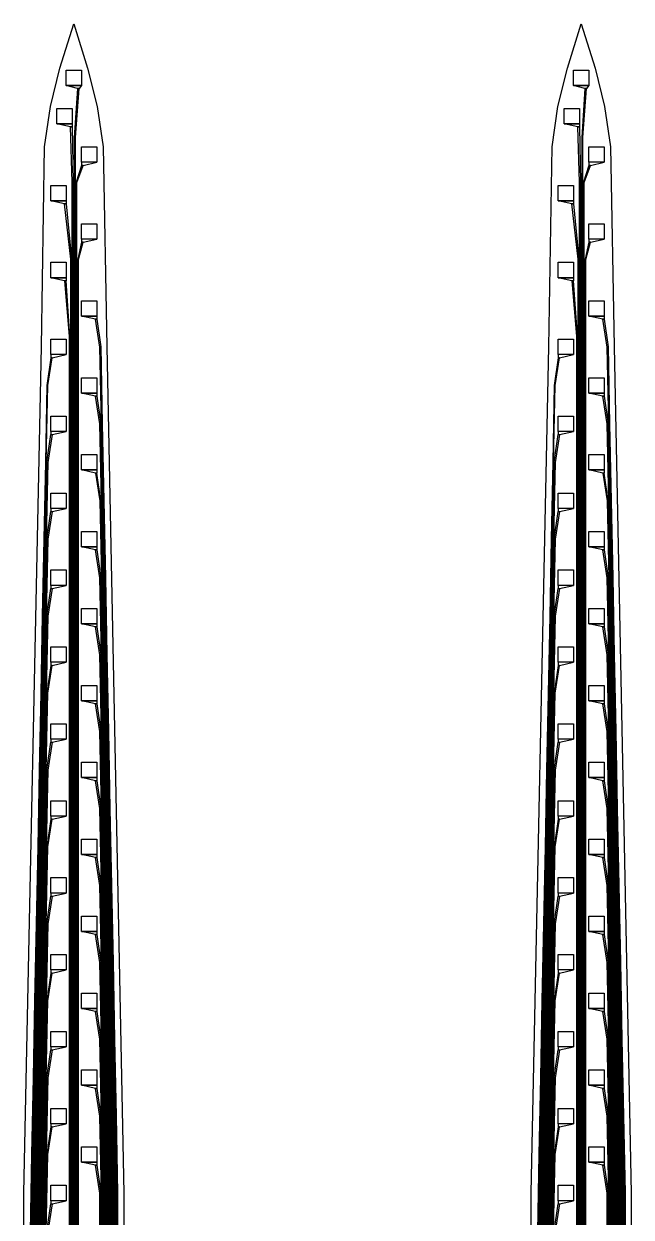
# Model space of a CAD drawing. Header units: inches. Extents: x 115980 to 170179, y 57000 to 74333.
# Drawn here: x 149212 to 149607, y 70366 to 71141 of the extents above; entities that cross this region are included whole.
import ezdxf

# ---------------------------------------------------------------- set-up
doc = ezdxf.new("R2010")
doc.units = ezdxf.units.IN
doc.header["$MEASUREMENT"] = 0
for name, color, linetype in [('metal', 221, 'Continuous'), ('nitride window', 40, 'Continuous'), ('profile', 140, 'Continuous')]:
    doc.layers.add(name, color=color, linetype=linetype)

msp = doc.modelspace()

# ---------------------------------------------------------------- linework, layer by layer
at = {"layer": 'metal'}
for points in [[(149239.22, 71101.42), (149239.22, 71111.42), (149249.22, 71111.42), (149249.22, 71101.42)], [(149569.22, 71101.42), (149569.22, 71111.42), (149579.22, 71111.42), (149579.22, 71101.42)], [(149246.67, 71099.42), (149239.22, 71101.42), (149249.22, 71101.42), (149247.67, 71099.42)], [(149245.52, 70274.41), (149245.22, 70304.41), (149245.22, 70938.42), (149245.22, 70988.42), (149245.22, 71038.42), (149245.35, 71067.53), (149247.67, 71099.42), (149246.67, 71099.42), (149244.55, 71067.53), (149244.72, 71038.42), (149244.72, 70988.42), (149244.72, 70938.42), (149244.72, 70304.41), (149244.62, 70274.41)], [(149576.67, 71099.42), (149569.22, 71101.42), (149579.22, 71101.42), (149577.67, 71099.42)], [(149575.52, 70274.41), (149575.22, 70304.41), (149575.22, 70938.42), (149575.22, 70988.42), (149575.22, 71038.42), (149575.35, 71067.53), (149577.67, 71099.42), (149576.67, 71099.42), (149574.55, 71067.53), (149574.72, 71038.42), (149574.72, 70988.42), (149574.72, 70938.42), (149574.72, 70304.41), (149574.62, 70274.41)], [(149233.12, 71076.42), (149233.12, 71086.42), (149243.12, 71086.42), (149243.12, 71076.42)], [(149563.12, 71076.42), (149563.12, 71086.42), (149573.12, 71086.42), (149573.12, 71076.42)], [(149242.12, 71074.55), (149233.12, 71076.42), (149243.12, 71076.42), (149243.12, 71074.55)], [(149572.12, 71074.55), (149563.12, 71076.42), (149573.12, 71076.42), (149573.12, 71074.55)], [(149242.81, 70274.41), (149243.22, 70304.41), (149243.22, 70938.42), (149243.22, 70988.42), (149243.22, 71038.41), (149242.12, 71074.55), (149243.12, 71074.55), (149243.72, 71038.42), (149243.72, 70988.42), (149243.72, 70938.42), (149243.72, 70304.41), (149243.72, 70274.41)], [(149572.81, 70274.41), (149573.22, 70304.41), (149573.22, 70938.42), (149573.22, 70988.42), (149573.22, 71038.41), (149572.12, 71074.55), (149573.12, 71074.55), (149573.72, 71038.42), (149573.72, 70988.42), (149573.72, 70938.42), (149573.72, 70304.41), (149573.72, 70274.41)], [(149249.22, 71051.42), (149249.22, 71061.42), (149259.22, 71061.42), (149259.22, 71051.42)], [(149579.22, 71051.42), (149579.22, 71061.42), (149589.22, 71061.42), (149589.22, 71051.42)], [(149247.32, 70274.41), (149246.22, 70304.41), (149246.22, 70938.42), (149246.22, 70988.42), (149246.21, 71038.35), (149250.21, 71049.28), (149249.22, 71049.42), (149245.72, 71038.42), (149245.72, 70988.42), (149245.72, 70938.42), (149245.72, 70304.41), (149246.42, 70274.41)], [(149250.21, 71049.28), (149259.22, 71051.42), (149249.22, 71051.42), (149249.22, 71049.42)], [(149577.32, 70274.41), (149576.22, 70304.41), (149576.22, 70938.42), (149576.22, 70988.42), (149576.21, 71038.35), (149580.21, 71049.28), (149579.22, 71049.42), (149575.72, 71038.42), (149575.72, 70988.42), (149575.72, 70938.42), (149575.72, 70304.41), (149576.42, 70274.41)], [(149580.21, 71049.28), (149589.22, 71051.42), (149579.22, 71051.42), (149579.22, 71049.42)], [(149239.22, 71036.42), (149239.22, 71026.42), (149229.22, 71026.42), (149229.22, 71036.42)], [(149569.22, 71036.42), (149569.22, 71026.42), (149559.22, 71026.42), (149559.22, 71036.42)], [(149238.22, 71024.42), (149229.22, 71026.42), (149239.22, 71026.42), (149239.22, 71024.42)], [(149241.02, 70274.41), (149242.22, 70304.41), (149242.22, 70938.42), (149242.22, 70988.37), (149238.22, 71024.42), (149239.22, 71024.42), (149242.72, 70988.42), (149242.72, 70938.42), (149242.72, 70304.41), (149241.92, 70274.41)], [(149568.22, 71024.42), (149559.22, 71026.42), (149569.22, 71026.42), (149569.22, 71024.42)], [(149571.02, 70274.41), (149572.22, 70304.41), (149572.22, 70938.42), (149572.22, 70988.37), (149568.22, 71024.42), (149569.22, 71024.42), (149572.72, 70988.42), (149572.72, 70938.42), (149572.72, 70304.41), (149571.92, 70274.41)], [(149249.22, 71001.42), (149249.22, 71011.42), (149259.22, 71011.42), (149259.22, 71001.42)], [(149579.22, 71001.42), (149579.22, 71011.42), (149589.22, 71011.42), (149589.22, 71001.42)], [(149249.12, 70274.41), (149247.22, 70304.41), (149247.22, 70938.42), (149247.21, 70988.3), (149250.22, 70999.42), (149249.22, 70999.42), (149246.72, 70988.42), (149246.72, 70938.42), (149246.72, 70304.41), (149248.22, 70274.41)], [(149250.22, 70999.42), (149259.22, 71001.42), (149249.22, 71001.42), (149249.22, 70999.42)], [(149579.12, 70274.41), (149577.22, 70304.41), (149577.22, 70938.42), (149577.21, 70988.3), (149580.22, 70999.42), (149579.22, 70999.42), (149576.72, 70988.42), (149576.72, 70938.42), (149576.72, 70304.41), (149578.22, 70274.41)], [(149580.22, 70999.42), (149589.22, 71001.42), (149579.22, 71001.42), (149579.22, 70999.42)], [(149229.22, 70976.42), (149229.22, 70986.42), (149239.22, 70986.42), (149239.22, 70976.42)], [(149559.22, 70976.42), (149559.22, 70986.42), (149569.22, 70986.42), (149569.22, 70976.42)], [(149238.22, 70974.42), (149229.22, 70976.42), (149239.22, 70976.42), (149239.22, 70974.42)], [(149568.22, 70974.42), (149559.22, 70976.42), (149569.22, 70976.42), (149569.22, 70974.42)], [(149240.12, 70274.41), (149241.72, 70304.41), (149241.72, 70938.42), (149239.22, 70974.42), (149238.22, 70974.42), (149241.22, 70938.36), (149241.22, 70304.41), (149239.22, 70274.41)], [(149570.12, 70274.41), (149571.72, 70304.41), (149571.72, 70938.42), (149569.22, 70974.42), (149568.22, 70974.42), (149571.22, 70938.36), (149571.22, 70304.41), (149569.22, 70274.41)], [(149249.22, 70951.42), (149249.22, 70961.42), (149259.22, 70961.42), (149259.22, 70951.42)], [(149579.22, 70951.42), (149579.22, 70961.42), (149589.22, 70961.42), (149589.22, 70951.42)], [(149258.22, 70949.42), (149249.22, 70951.42), (149259.22, 70951.42), (149259.22, 70949.42)], [(149588.22, 70949.42), (149579.22, 70951.42), (149589.22, 70951.42), (149589.22, 70949.42)], [(149229.22, 70926.42), (149229.22, 70936.42), (149239.22, 70936.42), (149239.22, 70926.42)], [(149559.22, 70926.42), (149559.22, 70936.42), (149569.22, 70936.42), (149569.22, 70926.42)], [(149230.22, 70924.42), (149239.22, 70926.42), (149229.22, 70926.42), (149229.22, 70924.42)], [(149560.22, 70924.42), (149569.22, 70926.42), (149559.22, 70926.42), (149559.22, 70924.42)], [(149249.22, 70901.42), (149249.22, 70911.42), (149259.22, 70911.42), (149259.22, 70901.42)], [(149579.22, 70901.42), (149579.22, 70911.42), (149589.22, 70911.42), (149589.22, 70901.42)], [(149258.22, 70899.42), (149249.22, 70901.42), (149259.22, 70901.42), (149259.22, 70899.42)], [(149588.22, 70899.42), (149579.22, 70901.42), (149589.22, 70901.42), (149589.22, 70899.42)], [(149229.22, 70876.42), (149229.22, 70886.42), (149239.22, 70886.42), (149239.22, 70876.42)], [(149559.22, 70876.42), (149559.22, 70886.42), (149569.22, 70886.42), (149569.22, 70876.42)], [(149230.22, 70874.42), (149239.22, 70876.42), (149229.22, 70876.42), (149229.22, 70874.42)], [(149560.22, 70874.42), (149569.22, 70876.42), (149559.22, 70876.42), (149559.22, 70874.42)], [(149249.22, 70851.42), (149249.22, 70861.42), (149259.22, 70861.42), (149259.22, 70851.42)], [(149579.22, 70851.42), (149579.22, 70861.42), (149589.22, 70861.42), (149589.22, 70851.42)], [(149258.22, 70849.42), (149249.22, 70851.42), (149259.22, 70851.42), (149259.22, 70849.42)], [(149588.22, 70849.42), (149579.22, 70851.42), (149589.22, 70851.42), (149589.22, 70849.42)], [(149229.22, 70826.42), (149229.22, 70836.42), (149239.22, 70836.42), (149239.22, 70826.42)], [(149559.22, 70826.42), (149559.22, 70836.42), (149569.22, 70836.42), (149569.22, 70826.42)], [(149230.22, 70824.42), (149239.22, 70826.42), (149229.22, 70826.42), (149229.22, 70824.42)], [(149560.22, 70824.42), (149569.22, 70826.42), (149559.22, 70826.42), (149559.22, 70824.42)], [(149249.22, 70801.42), (149249.22, 70811.42), (149259.22, 70811.42), (149259.22, 70801.42)], [(149579.22, 70801.42), (149579.22, 70811.42), (149589.22, 70811.42), (149589.22, 70801.42)], [(149258.22, 70799.42), (149249.22, 70801.42), (149259.22, 70801.42), (149259.22, 70799.42)], [(149588.22, 70799.42), (149579.22, 70801.42), (149589.22, 70801.42), (149589.22, 70799.42)], [(149229.22, 70776.42), (149229.22, 70786.42), (149239.22, 70786.42), (149239.22, 70776.42)], [(149559.22, 70776.42), (149559.22, 70786.42), (149569.22, 70786.42), (149569.22, 70776.42)], [(149221.22, 70274.41), (149218.72, 70301.81), (149218.72, 70356.42), (149219.72, 70406.42), (149220.72, 70456.42), (149221.72, 70506.42), (149222.72, 70556.42), (149223.72, 70606.42), (149224.72, 70656.42), (149225.72, 70706.42), (149226.72, 70756.42), (149229.22, 70774.42), (149230.22, 70774.42), (149227.21, 70756.35), (149226.22, 70706.42), (149225.22, 70656.42), (149224.22, 70606.42), (149223.22, 70556.42), (149222.22, 70506.42), (149221.22, 70456.42), (149220.22, 70406.42), (149219.22, 70356.42), (149219.22, 70301.96), (149222.12, 70274.41)], [(149230.22, 70774.42), (149239.22, 70776.42), (149229.22, 70776.42), (149229.22, 70774.42)], [(149551.22, 70274.41), (149548.72, 70301.81), (149548.72, 70356.42), (149549.72, 70406.42), (149550.72, 70456.42), (149551.72, 70506.42), (149552.72, 70556.42), (149553.72, 70606.42), (149554.72, 70656.42), (149555.72, 70706.42), (149556.72, 70756.42), (149559.22, 70774.42), (149560.22, 70774.42), (149557.21, 70756.35), (149556.22, 70706.42), (149555.22, 70656.42), (149554.22, 70606.42), (149553.22, 70556.42), (149552.22, 70506.42), (149551.22, 70456.42), (149550.22, 70406.42), (149549.22, 70356.42), (149549.22, 70301.96), (149552.12, 70274.41)], [(149560.22, 70774.42), (149569.22, 70776.42), (149559.22, 70776.42), (149559.22, 70774.42)], [(149249.22, 70751.42), (149249.22, 70761.42), (149259.22, 70761.42), (149259.22, 70751.42)], [(149579.22, 70751.42), (149579.22, 70761.42), (149589.22, 70761.42), (149589.22, 70751.42)], [(149258.22, 70749.42), (149249.22, 70751.42), (149259.22, 70751.42), (149259.22, 70749.42)], [(149588.22, 70749.42), (149579.22, 70751.42), (149589.22, 70751.42), (149589.22, 70749.42)], [(149264.42, 70274.41), (149268.21, 70302.25), (149268.22, 70349.42), (149268.22, 70381.42), (149267.22, 70431.42), (149266.22, 70481.42), (149265.22, 70531.42), (149264.22, 70581.42), (149263.22, 70631.42), (149262.22, 70681.42), (149261.22, 70731.35), (149258.22, 70749.42), (149259.22, 70749.42), (149261.72, 70731.42), (149262.72, 70681.42), (149263.72, 70631.42), (149264.72, 70581.42), (149265.72, 70531.42), (149266.72, 70481.42), (149267.72, 70431.42), (149268.72, 70381.42), (149268.72, 70349.42), (149268.72, 70302.1), (149265.32, 70274.41)], [(149594.42, 70274.41), (149598.21, 70302.25), (149598.22, 70349.42), (149598.22, 70381.42), (149597.22, 70431.42), (149596.22, 70481.42), (149595.22, 70531.42), (149594.22, 70581.42), (149593.22, 70631.42), (149592.22, 70681.42), (149591.22, 70731.35), (149588.22, 70749.42), (149589.22, 70749.42), (149591.72, 70731.42), (149592.72, 70681.42), (149593.72, 70631.42), (149594.72, 70581.42), (149595.72, 70531.42), (149596.72, 70481.42), (149597.72, 70431.42), (149598.72, 70381.42), (149598.72, 70349.42), (149598.72, 70302.1), (149595.32, 70274.41)], [(149229.22, 70726.42), (149229.22, 70736.42), (149239.22, 70736.42), (149239.22, 70726.42)], [(149559.22, 70726.42), (149559.22, 70736.42), (149569.22, 70736.42), (149569.22, 70726.42)], [(149223.92, 70274.41), (149220.22, 70302.27), (149220.22, 70356.42), (149221.22, 70406.42), (149222.22, 70456.42), (149223.22, 70506.42), (149224.22, 70556.42), (149225.22, 70606.42), (149226.22, 70656.42), (149227.21, 70706.35), (149230.22, 70724.42), (149229.22, 70724.42), (149226.72, 70706.42), (149225.72, 70656.42), (149224.72, 70606.42), (149223.72, 70556.42), (149222.72, 70506.42), (149221.72, 70456.42), (149220.72, 70406.42), (149219.72, 70356.42), (149219.72, 70302.12), (149223.02, 70274.41)], [(149230.22, 70724.42), (149239.22, 70726.42), (149229.22, 70726.42), (149229.22, 70724.42)], [(149553.92, 70274.41), (149550.22, 70302.27), (149550.22, 70356.42), (149551.22, 70406.42), (149552.22, 70456.42), (149553.22, 70506.42), (149554.22, 70556.42), (149555.22, 70606.42), (149556.22, 70656.42), (149557.21, 70706.35), (149560.22, 70724.42), (149559.22, 70724.42), (149556.72, 70706.42), (149555.72, 70656.42), (149554.72, 70606.42), (149553.72, 70556.42), (149552.72, 70506.42), (149551.72, 70456.42), (149550.72, 70406.42), (149549.72, 70356.42), (149549.72, 70302.12), (149553.02, 70274.41)], [(149560.22, 70724.42), (149569.22, 70726.42), (149559.22, 70726.42), (149559.22, 70724.42)], [(149249.22, 70701.42), (149249.22, 70711.42), (149259.22, 70711.42), (149259.22, 70701.42)], [(149579.22, 70701.42), (149579.22, 70711.42), (149589.22, 70711.42), (149589.22, 70701.42)], [(149258.22, 70699.42), (149249.22, 70701.42), (149259.22, 70701.42), (149259.22, 70699.42)], [(149262.62, 70274.41), (149267.21, 70302.56), (149267.22, 70349.42), (149267.22, 70381.42), (149266.22, 70431.42), (149265.22, 70481.42), (149264.22, 70531.42), (149263.22, 70581.42), (149262.22, 70631.42), (149261.22, 70681.35), (149258.22, 70699.42), (149259.22, 70699.42), (149261.72, 70681.42), (149262.72, 70631.42), (149263.72, 70581.42), (149264.72, 70531.42), (149265.72, 70481.42), (149266.72, 70431.42), (149267.72, 70381.42), (149267.72, 70349.42), (149267.71, 70302.41), (149263.52, 70274.41)], [(149588.22, 70699.42), (149579.22, 70701.42), (149589.22, 70701.42), (149589.22, 70699.42)], [(149592.62, 70274.41), (149597.21, 70302.56), (149597.22, 70349.42), (149597.22, 70381.42), (149596.22, 70431.42), (149595.22, 70481.42), (149594.22, 70531.42), (149593.22, 70581.42), (149592.22, 70631.42), (149591.22, 70681.35), (149588.22, 70699.42), (149589.22, 70699.42), (149591.72, 70681.42), (149592.72, 70631.42), (149593.72, 70581.42), (149594.72, 70531.42), (149595.72, 70481.42), (149596.72, 70431.42), (149597.72, 70381.42), (149597.72, 70349.42), (149597.71, 70302.41), (149593.52, 70274.41)], [(149229.22, 70676.42), (149229.22, 70686.42), (149239.22, 70686.42), (149239.22, 70676.42)], [(149559.22, 70676.42), (149559.22, 70686.42), (149569.22, 70686.42), (149569.22, 70676.42)], [(149224.82, 70274.41), (149220.72, 70302.42), (149220.72, 70356.42), (149221.72, 70406.42), (149222.72, 70456.42), (149223.72, 70506.42), (149224.72, 70556.42), (149225.72, 70606.42), (149226.72, 70656.42), (149229.22, 70674.42), (149230.22, 70674.42), (149227.21, 70656.35), (149226.22, 70606.42), (149225.22, 70556.42), (149224.22, 70506.42), (149223.22, 70456.42), (149222.22, 70406.42), (149221.22, 70356.42), (149221.22, 70302.58), (149225.72, 70274.41)], [(149230.22, 70674.42), (149239.22, 70676.42), (149229.22, 70676.42), (149229.22, 70674.42)], [(149554.82, 70274.41), (149550.72, 70302.42), (149550.72, 70356.42), (149551.72, 70406.42), (149552.72, 70456.42), (149553.72, 70506.42), (149554.72, 70556.42), (149555.72, 70606.42), (149556.72, 70656.42), (149559.22, 70674.42), (149560.22, 70674.42), (149557.21, 70656.35), (149556.22, 70606.42), (149555.22, 70556.42), (149554.22, 70506.42), (149553.22, 70456.42), (149552.22, 70406.42), (149551.22, 70356.42), (149551.22, 70302.58), (149555.72, 70274.41)], [(149560.22, 70674.42), (149569.22, 70676.42), (149559.22, 70676.42), (149559.22, 70674.42)], [(149249.22, 70651.42), (149249.22, 70661.42), (149259.22, 70661.42), (149259.22, 70651.42)], [(149579.22, 70651.42), (149579.22, 70661.42), (149589.22, 70661.42), (149589.22, 70651.42)], [(149258.22, 70649.42), (149249.22, 70651.42), (149259.22, 70651.42), (149259.22, 70649.42)], [(149260.82, 70274.41), (149266.22, 70302.86), (149266.22, 70349.42), (149266.22, 70381.42), (149265.22, 70431.42), (149264.22, 70481.42), (149263.22, 70531.42), (149262.22, 70581.42), (149261.22, 70631.35), (149258.22, 70649.42), (149259.22, 70649.42), (149261.72, 70631.42), (149262.72, 70581.42), (149263.72, 70531.42), (149264.72, 70481.42), (149265.72, 70431.42), (149266.72, 70381.42), (149266.72, 70349.42), (149266.72, 70302.71), (149261.72, 70274.41)], [(149588.22, 70649.42), (149579.22, 70651.42), (149589.22, 70651.42), (149589.22, 70649.42)], [(149590.82, 70274.41), (149596.22, 70302.86), (149596.22, 70349.42), (149596.22, 70381.42), (149595.22, 70431.42), (149594.22, 70481.42), (149593.22, 70531.42), (149592.22, 70581.42), (149591.22, 70631.35), (149588.22, 70649.42), (149589.22, 70649.42), (149591.72, 70631.42), (149592.72, 70581.42), (149593.72, 70531.42), (149594.72, 70481.42), (149595.72, 70431.42), (149596.72, 70381.42), (149596.72, 70349.42), (149596.72, 70302.71), (149591.72, 70274.41)], [(149229.22, 70626.42), (149229.22, 70636.42), (149239.22, 70636.42), (149239.22, 70626.42)], [(149559.22, 70626.42), (149559.22, 70636.42), (149569.22, 70636.42), (149569.22, 70626.42)], [(149230.22, 70624.42), (149239.22, 70626.42), (149229.22, 70626.42), (149229.22, 70624.42)], [(149560.22, 70624.42), (149569.22, 70626.42), (149559.22, 70626.42), (149559.22, 70624.42)], [(149227.52, 70274.41), (149222.22, 70302.88), (149222.22, 70356.42), (149223.22, 70406.42), (149224.22, 70456.42), (149225.22, 70506.42), (149226.22, 70556.42), (149227.21, 70606.35), (149230.22, 70624.42), (149229.22, 70624.42), (149226.72, 70606.42), (149225.72, 70556.42), (149224.72, 70506.42), (149223.72, 70456.42), (149222.72, 70406.42), (149221.72, 70356.42), (149221.72, 70302.73), (149226.62, 70274.41)], [(149557.52, 70274.41), (149552.22, 70302.88), (149552.22, 70356.42), (149553.22, 70406.42), (149554.22, 70456.42), (149555.22, 70506.42), (149556.22, 70556.42), (149557.21, 70606.35), (149560.22, 70624.42), (149559.22, 70624.42), (149556.72, 70606.42), (149555.72, 70556.42), (149554.72, 70506.42), (149553.72, 70456.42), (149552.72, 70406.42), (149551.72, 70356.42), (149551.72, 70302.73), (149556.62, 70274.41)], [(149249.22, 70601.42), (149249.22, 70611.42), (149259.22, 70611.42), (149259.22, 70601.42)], [(149579.22, 70601.42), (149579.22, 70611.42), (149589.22, 70611.42), (149589.22, 70601.42)], [(149258.22, 70599.42), (149249.22, 70601.42), (149259.22, 70601.42), (149259.22, 70599.42)], [(149259.02, 70274.41), (149265.22, 70303.17), (149265.22, 70349.42), (149265.22, 70381.42), (149264.22, 70431.42), (149263.22, 70481.42), (149262.22, 70531.42), (149261.22, 70581.35), (149258.22, 70599.42), (149259.22, 70599.42), (149261.72, 70581.42), (149262.72, 70531.42), (149263.72, 70481.42), (149264.72, 70431.42), (149265.72, 70381.42), (149265.72, 70349.42), (149265.72, 70303.02), (149259.92, 70274.41)], [(149588.22, 70599.42), (149579.22, 70601.42), (149589.22, 70601.42), (149589.22, 70599.42)], [(149589.02, 70274.41), (149595.22, 70303.17), (149595.22, 70349.42), (149595.22, 70381.42), (149594.22, 70431.42), (149593.22, 70481.42), (149592.22, 70531.42), (149591.22, 70581.35), (149588.22, 70599.42), (149589.22, 70599.42), (149591.72, 70581.42), (149592.72, 70531.42), (149593.72, 70481.42), (149594.72, 70431.42), (149595.72, 70381.42), (149595.72, 70349.42), (149595.72, 70303.02), (149589.92, 70274.41)], [(149229.22, 70576.42), (149229.22, 70586.42), (149239.22, 70586.42), (149239.22, 70576.42)], [(149559.22, 70576.42), (149559.22, 70586.42), (149569.22, 70586.42), (149569.22, 70576.42)], [(149228.42, 70274.41), (149222.72, 70303.03), (149222.72, 70356.42), (149223.72, 70406.42), (149224.72, 70456.42), (149225.72, 70506.42), (149226.72, 70556.42), (149229.22, 70574.42), (149230.22, 70574.42), (149227.21, 70556.35), (149226.22, 70506.42), (149225.22, 70456.42), (149224.22, 70406.42), (149223.22, 70356.42), (149223.22, 70303.19), (149229.32, 70274.41)], [(149230.22, 70574.42), (149239.22, 70576.42), (149229.22, 70576.42), (149229.22, 70574.42)], [(149558.42, 70274.41), (149552.72, 70303.03), (149552.72, 70356.42), (149553.72, 70406.42), (149554.72, 70456.42), (149555.72, 70506.42), (149556.72, 70556.42), (149559.22, 70574.42), (149560.22, 70574.42), (149557.21, 70556.35), (149556.22, 70506.42), (149555.22, 70456.42), (149554.22, 70406.42), (149553.22, 70356.42), (149553.22, 70303.19), (149559.32, 70274.41)], [(149560.22, 70574.42), (149569.22, 70576.42), (149559.22, 70576.42), (149559.22, 70574.42)], [(149249.22, 70551.42), (149249.22, 70561.42), (149259.22, 70561.42), (149259.22, 70551.42)], [(149579.22, 70551.42), (149579.22, 70561.42), (149589.22, 70561.42), (149589.22, 70551.42)], [(149258.22, 70549.42), (149249.22, 70551.42), (149259.22, 70551.42), (149259.22, 70549.42)], [(149257.22, 70274.41), (149264.22, 70303.47), (149264.22, 70349.42), (149264.22, 70381.42), (149263.22, 70431.42), (149262.22, 70481.42), (149261.22, 70531.35), (149258.22, 70549.42), (149259.22, 70549.42), (149261.72, 70531.42), (149262.72, 70481.42), (149263.72, 70431.42), (149264.72, 70381.42), (149264.72, 70349.42), (149264.72, 70303.32), (149258.12, 70274.41)], [(149588.22, 70549.42), (149579.22, 70551.42), (149589.22, 70551.42), (149589.22, 70549.42)], [(149587.22, 70274.41), (149594.22, 70303.47), (149594.22, 70349.42), (149594.22, 70381.42), (149593.22, 70431.42), (149592.22, 70481.42), (149591.22, 70531.35), (149588.22, 70549.42), (149589.22, 70549.42), (149591.72, 70531.42), (149592.72, 70481.42), (149593.72, 70431.42), (149594.72, 70381.42), (149594.72, 70349.42), (149594.72, 70303.32), (149588.12, 70274.41)], [(149229.22, 70526.42), (149229.22, 70536.42), (149239.22, 70536.42), (149239.22, 70526.42)], [(149559.22, 70526.42), (149559.22, 70536.42), (149569.22, 70536.42), (149569.22, 70526.42)], [(149230.22, 70524.42), (149239.22, 70526.42), (149229.22, 70526.42), (149229.22, 70524.42)], [(149560.22, 70524.42), (149569.22, 70526.42), (149559.22, 70526.42), (149559.22, 70524.42)], [(149231.12, 70274.41), (149224.22, 70303.49), (149224.22, 70356.42), (149225.22, 70406.42), (149226.22, 70456.42), (149227.21, 70506.35), (149230.22, 70524.42), (149229.22, 70524.42), (149226.72, 70506.42), (149225.72, 70456.42), (149224.72, 70406.42), (149223.72, 70356.42), (149223.72, 70303.34), (149230.22, 70274.41)], [(149561.12, 70274.41), (149554.22, 70303.49), (149554.22, 70356.42), (149555.22, 70406.42), (149556.22, 70456.42), (149557.21, 70506.35), (149560.22, 70524.42), (149559.22, 70524.42), (149556.72, 70506.42), (149555.72, 70456.42), (149554.72, 70406.42), (149553.72, 70356.42), (149553.72, 70303.34), (149560.22, 70274.41)], [(149249.22, 70501.42), (149249.22, 70511.42), (149259.22, 70511.42), (149259.22, 70501.42)], [(149579.22, 70501.42), (149579.22, 70511.42), (149589.22, 70511.42), (149589.22, 70501.42)], [(149258.22, 70499.42), (149249.22, 70501.42), (149259.22, 70501.42), (149259.22, 70499.42)], [(149255.42, 70274.41), (149263.22, 70303.78), (149263.22, 70349.42), (149263.22, 70381.42), (149262.22, 70431.42), (149261.22, 70481.35), (149258.22, 70499.42), (149259.22, 70499.42), (149261.72, 70481.42), (149262.72, 70431.42), (149263.72, 70381.42), (149263.72, 70349.42), (149263.72, 70303.63), (149256.32, 70274.41)], [(149588.22, 70499.42), (149579.22, 70501.42), (149589.22, 70501.42), (149589.22, 70499.42)], [(149585.42, 70274.41), (149593.22, 70303.78), (149593.22, 70349.42), (149593.22, 70381.42), (149592.22, 70431.42), (149591.22, 70481.35), (149588.22, 70499.42), (149589.22, 70499.42), (149591.72, 70481.42), (149592.72, 70431.42), (149593.72, 70381.42), (149593.72, 70349.42), (149593.72, 70303.63), (149586.32, 70274.41)], [(149229.22, 70476.42), (149229.22, 70486.42), (149239.22, 70486.42), (149239.22, 70476.42)], [(149559.22, 70476.42), (149559.22, 70486.42), (149569.22, 70486.42), (149569.22, 70476.42)], [(149232.02, 70274.41), (149224.72, 70303.64), (149224.72, 70356.42), (149225.72, 70406.42), (149226.72, 70456.42), (149229.22, 70474.42), (149230.22, 70474.42), (149227.21, 70456.35), (149226.22, 70406.42), (149225.22, 70356.42), (149225.22, 70303.8), (149232.92, 70274.41)], [(149230.22, 70474.42), (149239.22, 70476.42), (149229.22, 70476.42), (149229.22, 70474.42)], [(149562.02, 70274.41), (149554.72, 70303.64), (149554.72, 70356.42), (149555.72, 70406.42), (149556.72, 70456.42), (149559.22, 70474.42), (149560.22, 70474.42), (149557.21, 70456.35), (149556.22, 70406.42), (149555.22, 70356.42), (149555.22, 70303.8), (149562.92, 70274.41)], [(149560.22, 70474.42), (149569.22, 70476.42), (149559.22, 70476.42), (149559.22, 70474.42)], [(149249.22, 70451.42), (149249.22, 70461.42), (149259.22, 70461.42), (149259.22, 70451.42)], [(149579.22, 70451.42), (149579.22, 70461.42), (149589.22, 70461.42), (149589.22, 70451.42)], [(149258.22, 70449.42), (149249.22, 70451.42), (149259.22, 70451.42), (149259.22, 70449.42)], [(149253.62, 70274.41), (149262.22, 70304.09), (149262.22, 70349.42), (149262.22, 70381.42), (149261.22, 70431.35), (149258.22, 70449.42), (149259.22, 70449.42), (149261.72, 70431.42), (149262.72, 70381.42), (149262.72, 70349.42), (149262.72, 70303.93), (149254.52, 70274.41)], [(149588.22, 70449.42), (149579.22, 70451.42), (149589.22, 70451.42), (149589.22, 70449.42)], [(149583.62, 70274.41), (149592.22, 70304.09), (149592.22, 70349.42), (149592.22, 70381.42), (149591.22, 70431.35), (149588.22, 70449.42), (149589.22, 70449.42), (149591.72, 70431.42), (149592.72, 70381.42), (149592.72, 70349.42), (149592.72, 70303.93), (149584.52, 70274.41)], [(149229.22, 70426.42), (149229.22, 70436.42), (149239.22, 70436.42), (149239.22, 70426.42)], [(149559.22, 70426.42), (149559.22, 70436.42), (149569.22, 70436.42), (149569.22, 70426.42)], [(149234.72, 70274.41), (149226.22, 70304.1), (149226.22, 70356.42), (149227.21, 70406.35), (149230.22, 70424.42), (149229.22, 70424.42), (149226.72, 70406.42), (149225.72, 70356.42), (149225.72, 70303.95), (149233.82, 70274.41)], [(149230.22, 70424.42), (149239.22, 70426.42), (149229.22, 70426.42), (149229.22, 70424.42)], [(149564.72, 70274.41), (149556.22, 70304.1), (149556.22, 70356.42), (149557.21, 70406.35), (149560.22, 70424.42), (149559.22, 70424.42), (149556.72, 70406.42), (149555.72, 70356.42), (149555.72, 70303.95), (149563.82, 70274.41)], [(149560.22, 70424.42), (149569.22, 70426.42), (149559.22, 70426.42), (149559.22, 70424.42)], [(149249.22, 70401.42), (149249.22, 70411.42), (149259.22, 70411.42), (149259.22, 70401.42)], [(149579.22, 70401.42), (149579.22, 70411.42), (149589.22, 70411.42), (149589.22, 70401.42)], [(149258.22, 70399.42), (149249.22, 70401.42), (149259.22, 70401.42), (149259.22, 70399.42)], [(149588.22, 70399.42), (149579.22, 70401.42), (149589.22, 70401.42), (149589.22, 70399.42)], [(149251.82, 70274.41), (149261.22, 70304.39), (149261.22, 70349.42), (149261.22, 70381.35), (149258.22, 70399.42), (149259.22, 70399.42), (149261.72, 70381.42), (149261.72, 70349.42), (149261.72, 70304.24), (149252.72, 70274.41)], [(149581.82, 70274.41), (149591.22, 70304.39), (149591.22, 70349.42), (149591.22, 70381.35), (149588.22, 70399.42), (149589.22, 70399.42), (149591.72, 70381.42), (149591.72, 70349.42), (149591.72, 70304.24), (149582.72, 70274.41)], [(149239.22, 70386.42), (149239.22, 70376.42), (149229.22, 70376.42), (149229.22, 70386.42)], [(149569.22, 70386.42), (149569.22, 70376.42), (149559.22, 70376.42), (149559.22, 70386.42)], [(149235.62, 70274.41), (149226.72, 70304.26), (149226.72, 70356.42), (149229.22, 70374.42), (149230.22, 70374.42), (149227.21, 70356.35), (149227.22, 70304.41), (149236.52, 70274.41)], [(149230.22, 70374.42), (149239.22, 70376.42), (149229.22, 70376.42), (149229.22, 70374.42)], [(149565.62, 70274.41), (149556.72, 70304.26), (149556.72, 70356.42), (149559.22, 70374.42), (149560.22, 70374.42), (149557.21, 70356.35), (149557.22, 70304.41), (149566.52, 70274.41)], [(149560.22, 70374.42), (149569.22, 70376.42), (149559.22, 70376.42), (149559.22, 70374.42)]]:
    msp.add_lwpolyline(points, close=True, dxfattribs=at)
for points in [[(149272.22, 70349.42), (149272.22, 70381.42), (149271.22, 70431.42), (149270.22, 70481.42), (149269.22, 70531.42), (149268.22, 70581.42), (149267.22, 70631.42), (149266.22, 70681.42), (149265.22, 70731.42), (149264.22, 70781.42), (149263.22, 70831.42), (149262.22, 70881.42), (149261.22, 70931.35), (149258.22, 70949.42), (149259.22, 70949.42), (149261.72, 70931.42), (149262.72, 70881.42), (149263.72, 70831.42), (149264.72, 70781.42), (149265.72, 70731.42), (149266.72, 70681.42), (149267.72, 70631.42), (149268.72, 70581.42), (149269.72, 70531.42), (149270.72, 70481.42), (149271.72, 70431.42), (149272.72, 70381.42), (149272.72, 70349.42)], [(149602.22, 70349.42), (149602.22, 70381.42), (149601.22, 70431.42), (149600.22, 70481.42), (149599.22, 70531.42), (149598.22, 70581.42), (149597.22, 70631.42), (149596.22, 70681.42), (149595.22, 70731.42), (149594.22, 70781.42), (149593.22, 70831.42), (149592.22, 70881.42), (149591.22, 70931.35), (149588.22, 70949.42), (149589.22, 70949.42), (149591.72, 70931.42), (149592.72, 70881.42), (149593.72, 70831.42), (149594.72, 70781.42), (149595.72, 70731.42), (149596.72, 70681.42), (149597.72, 70631.42), (149598.72, 70581.42), (149599.72, 70531.42), (149600.72, 70481.42), (149601.72, 70431.42), (149602.72, 70381.42), (149602.72, 70349.42)], [(149216.22, 70356.42), (149217.22, 70406.42), (149218.22, 70456.42), (149219.22, 70506.42), (149220.22, 70556.42), (149221.22, 70606.42), (149222.22, 70656.42), (149223.22, 70706.42), (149224.22, 70756.42), (149225.22, 70806.42), (149226.22, 70856.42), (149227.21, 70906.35), (149230.22, 70924.42), (149229.22, 70924.42), (149226.72, 70906.42), (149225.72, 70856.42), (149224.72, 70806.42), (149223.72, 70756.42), (149222.72, 70706.42), (149221.72, 70656.42), (149220.72, 70606.42), (149219.72, 70556.42), (149218.72, 70506.42), (149217.72, 70456.42), (149216.72, 70406.42), (149215.72, 70356.42)], [(149546.22, 70356.42), (149547.22, 70406.42), (149548.22, 70456.42), (149549.22, 70506.42), (149550.22, 70556.42), (149551.22, 70606.42), (149552.22, 70656.42), (149553.22, 70706.42), (149554.22, 70756.42), (149555.22, 70806.42), (149556.22, 70856.42), (149557.21, 70906.35), (149560.22, 70924.42), (149559.22, 70924.42), (149556.72, 70906.42), (149555.72, 70856.42), (149554.72, 70806.42), (149553.72, 70756.42), (149552.72, 70706.42), (149551.72, 70656.42), (149550.72, 70606.42), (149549.72, 70556.42), (149548.72, 70506.42), (149547.72, 70456.42), (149546.72, 70406.42), (149545.72, 70356.42)], [(149271.22, 70349.42), (149271.22, 70381.42), (149270.22, 70431.42), (149269.22, 70481.42), (149268.22, 70531.42), (149267.22, 70581.42), (149266.22, 70631.42), (149265.22, 70681.42), (149264.22, 70731.42), (149263.22, 70781.42), (149262.22, 70831.42), (149261.22, 70881.35), (149258.22, 70899.42), (149259.22, 70899.42), (149261.72, 70881.42), (149262.72, 70831.42), (149263.72, 70781.42), (149264.72, 70731.42), (149265.72, 70681.42), (149266.72, 70631.42), (149267.72, 70581.42), (149268.72, 70531.42), (149269.72, 70481.42), (149270.72, 70431.42), (149271.72, 70381.42), (149271.72, 70349.42)], [(149601.22, 70349.42), (149601.22, 70381.42), (149600.22, 70431.42), (149599.22, 70481.42), (149598.22, 70531.42), (149597.22, 70581.42), (149596.22, 70631.42), (149595.22, 70681.42), (149594.22, 70731.42), (149593.22, 70781.42), (149592.22, 70831.42), (149591.22, 70881.35), (149588.22, 70899.42), (149589.22, 70899.42), (149591.72, 70881.42), (149592.72, 70831.42), (149593.72, 70781.42), (149594.72, 70731.42), (149595.72, 70681.42), (149596.72, 70631.42), (149597.72, 70581.42), (149598.72, 70531.42), (149599.72, 70481.42), (149600.72, 70431.42), (149601.72, 70381.42), (149601.72, 70349.42)], [(149216.72, 70356.42), (149217.72, 70406.42), (149218.72, 70456.42), (149219.72, 70506.42), (149220.72, 70556.42), (149221.72, 70606.42), (149222.72, 70656.42), (149223.72, 70706.42), (149224.72, 70756.42), (149225.72, 70806.42), (149226.72, 70856.42), (149229.22, 70874.42), (149230.22, 70874.42), (149227.21, 70856.35), (149226.22, 70806.42), (149225.22, 70756.42), (149224.22, 70706.42), (149223.22, 70656.42), (149222.22, 70606.42), (149221.22, 70556.42), (149220.22, 70506.42), (149219.22, 70456.42), (149218.22, 70406.42), (149217.22, 70356.42)], [(149546.72, 70356.42), (149547.72, 70406.42), (149548.72, 70456.42), (149549.72, 70506.42), (149550.72, 70556.42), (149551.72, 70606.42), (149552.72, 70656.42), (149553.72, 70706.42), (149554.72, 70756.42), (149555.72, 70806.42), (149556.72, 70856.42), (149559.22, 70874.42), (149560.22, 70874.42), (149557.21, 70856.35), (149556.22, 70806.42), (149555.22, 70756.42), (149554.22, 70706.42), (149553.22, 70656.42), (149552.22, 70606.42), (149551.22, 70556.42), (149550.22, 70506.42), (149549.22, 70456.42), (149548.22, 70406.42), (149547.22, 70356.42)], [(149270.72, 70349.42), (149270.72, 70381.42), (149269.72, 70431.42), (149268.72, 70481.42), (149267.72, 70531.42), (149266.72, 70581.42), (149265.72, 70631.42), (149264.72, 70681.42), (149263.72, 70731.42), (149262.72, 70781.42), (149261.72, 70831.42), (149259.22, 70849.42), (149258.22, 70849.42), (149261.22, 70831.35), (149262.22, 70781.42), (149263.22, 70731.42), (149264.22, 70681.42), (149265.22, 70631.42), (149266.22, 70581.42), (149267.22, 70531.42), (149268.22, 70481.42), (149269.22, 70431.42), (149270.22, 70381.42), (149270.22, 70349.42)], [(149600.72, 70349.42), (149600.72, 70381.42), (149599.72, 70431.42), (149598.72, 70481.42), (149597.72, 70531.42), (149596.72, 70581.42), (149595.72, 70631.42), (149594.72, 70681.42), (149593.72, 70731.42), (149592.72, 70781.42), (149591.72, 70831.42), (149589.22, 70849.42), (149588.22, 70849.42), (149591.22, 70831.35), (149592.22, 70781.42), (149593.22, 70731.42), (149594.22, 70681.42), (149595.22, 70631.42), (149596.22, 70581.42), (149597.22, 70531.42), (149598.22, 70481.42), (149599.22, 70431.42), (149600.22, 70381.42), (149600.22, 70349.42)], [(149217.72, 70356.42), (149218.72, 70406.42), (149219.72, 70456.42), (149220.72, 70506.42), (149221.72, 70556.42), (149222.72, 70606.42), (149223.72, 70656.42), (149224.72, 70706.42), (149225.72, 70756.42), (149226.72, 70806.42), (149229.22, 70824.42), (149230.22, 70824.42), (149227.21, 70806.35), (149226.22, 70756.42), (149225.22, 70706.42), (149224.22, 70656.42), (149223.22, 70606.42), (149222.22, 70556.42), (149221.22, 70506.42), (149220.22, 70456.42), (149219.22, 70406.42), (149218.22, 70356.42)], [(149547.72, 70356.42), (149548.72, 70406.42), (149549.72, 70456.42), (149550.72, 70506.42), (149551.72, 70556.42), (149552.72, 70606.42), (149553.72, 70656.42), (149554.72, 70706.42), (149555.72, 70756.42), (149556.72, 70806.42), (149559.22, 70824.42), (149560.22, 70824.42), (149557.21, 70806.35), (149556.22, 70756.42), (149555.22, 70706.42), (149554.22, 70656.42), (149553.22, 70606.42), (149552.22, 70556.42), (149551.22, 70506.42), (149550.22, 70456.42), (149549.22, 70406.42), (149548.22, 70356.42)], [(149269.22, 70349.42), (149269.22, 70381.42), (149268.22, 70431.42), (149267.22, 70481.42), (149266.22, 70531.42), (149265.22, 70581.42), (149264.22, 70631.42), (149263.22, 70681.42), (149262.22, 70731.42), (149261.22, 70781.35), (149258.22, 70799.42), (149259.22, 70799.42), (149261.72, 70781.42), (149262.72, 70731.42), (149263.72, 70681.42), (149264.72, 70631.42), (149265.72, 70581.42), (149266.72, 70531.42), (149267.72, 70481.42), (149268.72, 70431.42), (149269.72, 70381.42), (149269.72, 70349.42)], [(149599.22, 70349.42), (149599.22, 70381.42), (149598.22, 70431.42), (149597.22, 70481.42), (149596.22, 70531.42), (149595.22, 70581.42), (149594.22, 70631.42), (149593.22, 70681.42), (149592.22, 70731.42), (149591.22, 70781.35), (149588.22, 70799.42), (149589.22, 70799.42), (149591.72, 70781.42), (149592.72, 70731.42), (149593.72, 70681.42), (149594.72, 70631.42), (149595.72, 70581.42), (149596.72, 70531.42), (149597.72, 70481.42), (149598.72, 70431.42), (149599.72, 70381.42), (149599.72, 70349.42)]]:
    msp.add_lwpolyline(points, dxfattribs=at)
at = {"layer": 'nitride window'}
for points in [[(149239.22, 71111.42), (149249.22, 71111.42), (149249.22, 71101.42), (149239.22, 71101.42)], [(149569.22, 71111.42), (149579.22, 71111.42), (149579.22, 71101.42), (149569.22, 71101.42)], [(149233.12, 71086.42), (149243.12, 71086.42), (149243.12, 71076.42), (149233.12, 71076.42)], [(149563.12, 71086.42), (149573.12, 71086.42), (149573.12, 71076.42), (149563.12, 71076.42)], [(149249.22, 71061.42), (149259.22, 71061.42), (149259.22, 71051.42), (149249.22, 71051.42)], [(149579.22, 71061.42), (149589.22, 71061.42), (149589.22, 71051.42), (149579.22, 71051.42)], [(149229.22, 71036.42), (149239.22, 71036.42), (149239.22, 71026.42), (149229.22, 71026.42)], [(149559.22, 71036.42), (149569.22, 71036.42), (149569.22, 71026.42), (149559.22, 71026.42)], [(149249.22, 71011.42), (149259.22, 71011.42), (149259.22, 71001.42), (149249.22, 71001.42)], [(149579.22, 71011.42), (149589.22, 71011.42), (149589.22, 71001.42), (149579.22, 71001.42)], [(149229.22, 70986.42), (149239.22, 70986.42), (149239.22, 70976.42), (149229.22, 70976.42)], [(149559.22, 70986.42), (149569.22, 70986.42), (149569.22, 70976.42), (149559.22, 70976.42)], [(149249.22, 70951.42), (149249.22, 70961.42), (149259.22, 70961.42), (149259.22, 70951.42)], [(149579.22, 70951.42), (149579.22, 70961.42), (149589.22, 70961.42), (149589.22, 70951.42)], [(149229.22, 70936.42), (149239.22, 70936.42), (149239.22, 70926.42), (149229.22, 70926.42)], [(149559.22, 70936.42), (149569.22, 70936.42), (149569.22, 70926.42), (149559.22, 70926.42)], [(149249.22, 70911.42), (149259.22, 70911.42), (149259.22, 70901.42), (149249.22, 70901.42)], [(149579.22, 70911.42), (149589.22, 70911.42), (149589.22, 70901.42), (149579.22, 70901.42)], [(149229.22, 70886.42), (149239.22, 70886.42), (149239.22, 70876.42), (149229.22, 70876.42)], [(149559.22, 70886.42), (149569.22, 70886.42), (149569.22, 70876.42), (149559.22, 70876.42)], [(149249.22, 70861.42), (149259.22, 70861.42), (149259.22, 70851.42), (149249.22, 70851.42)], [(149579.22, 70861.42), (149589.22, 70861.42), (149589.22, 70851.42), (149579.22, 70851.42)], [(149229.22, 70836.42), (149239.22, 70836.42), (149239.22, 70826.42), (149229.22, 70826.42)], [(149559.22, 70836.42), (149569.22, 70836.42), (149569.22, 70826.42), (149559.22, 70826.42)], [(149249.22, 70811.42), (149259.22, 70811.42), (149259.22, 70801.42), (149249.22, 70801.42)], [(149579.22, 70811.42), (149589.22, 70811.42), (149589.22, 70801.42), (149579.22, 70801.42)], [(149229.22, 70786.42), (149239.22, 70786.42), (149239.22, 70776.42), (149229.22, 70776.42)], [(149559.22, 70786.42), (149569.22, 70786.42), (149569.22, 70776.42), (149559.22, 70776.42)], [(149249.22, 70761.42), (149259.22, 70761.42), (149259.22, 70751.42), (149249.22, 70751.42)], [(149579.22, 70761.42), (149589.22, 70761.42), (149589.22, 70751.42), (149579.22, 70751.42)], [(149229.22, 70736.42), (149239.22, 70736.42), (149239.22, 70726.42), (149229.22, 70726.42)], [(149559.22, 70736.42), (149569.22, 70736.42), (149569.22, 70726.42), (149559.22, 70726.42)], [(149249.22, 70701.42), (149249.22, 70711.42), (149259.22, 70711.42), (149259.22, 70701.42)], [(149579.22, 70701.42), (149579.22, 70711.42), (149589.22, 70711.42), (149589.22, 70701.42)], [(149229.22, 70686.42), (149239.22, 70686.42), (149239.22, 70676.42), (149229.22, 70676.42)], [(149559.22, 70686.42), (149569.22, 70686.42), (149569.22, 70676.42), (149559.22, 70676.42)], [(149249.22, 70661.42), (149259.22, 70661.42), (149259.22, 70651.42), (149249.22, 70651.42)], [(149579.22, 70661.42), (149589.22, 70661.42), (149589.22, 70651.42), (149579.22, 70651.42)], [(149229.22, 70636.42), (149239.22, 70636.42), (149239.22, 70626.42), (149229.22, 70626.42)], [(149559.22, 70636.42), (149569.22, 70636.42), (149569.22, 70626.42), (149559.22, 70626.42)], [(149249.22, 70611.42), (149259.22, 70611.42), (149259.22, 70601.42), (149249.22, 70601.42)], [(149579.22, 70611.42), (149589.22, 70611.42), (149589.22, 70601.42), (149579.22, 70601.42)], [(149229.22, 70586.42), (149239.22, 70586.42), (149239.22, 70576.42), (149229.22, 70576.42)], [(149559.22, 70586.42), (149569.22, 70586.42), (149569.22, 70576.42), (149559.22, 70576.42)], [(149249.22, 70561.42), (149259.22, 70561.42), (149259.22, 70551.42), (149249.22, 70551.42)], [(149579.22, 70561.42), (149589.22, 70561.42), (149589.22, 70551.42), (149579.22, 70551.42)], [(149229.22, 70536.42), (149239.22, 70536.42), (149239.22, 70526.42), (149229.22, 70526.42)], [(149559.22, 70536.42), (149569.22, 70536.42), (149569.22, 70526.42), (149559.22, 70526.42)], [(149249.22, 70511.42), (149259.22, 70511.42), (149259.22, 70501.42), (149249.22, 70501.42)], [(149579.22, 70511.42), (149589.22, 70511.42), (149589.22, 70501.42), (149579.22, 70501.42)], [(149229.22, 70486.42), (149239.22, 70486.42), (149239.22, 70476.42), (149229.22, 70476.42)], [(149559.22, 70486.42), (149569.22, 70486.42), (149569.22, 70476.42), (149559.22, 70476.42)], [(149249.22, 70461.42), (149259.22, 70461.42), (149259.22, 70451.42), (149249.22, 70451.42)], [(149579.22, 70461.42), (149589.22, 70461.42), (149589.22, 70451.42), (149579.22, 70451.42)], [(149229.22, 70436.42), (149239.22, 70436.42), (149239.22, 70426.42), (149229.22, 70426.42)], [(149559.22, 70436.42), (149569.22, 70436.42), (149569.22, 70426.42), (149559.22, 70426.42)], [(149249.22, 70411.42), (149259.22, 70411.42), (149259.22, 70401.42), (149249.22, 70401.42)], [(149579.22, 70411.42), (149589.22, 70411.42), (149589.22, 70401.42), (149579.22, 70401.42)], [(149229.22, 70386.42), (149239.22, 70386.42), (149239.22, 70376.42), (149229.22, 70376.42)], [(149559.22, 70386.42), (149569.22, 70386.42), (149569.22, 70376.42), (149559.22, 70376.42)]]:
    msp.add_lwpolyline(points, close=True, dxfattribs=at)
at = {"layer": 'profile'}
for points in [[(149276.72, 69274.41), (149211.72, 69274.41), (149211.72, 70381.46), (149223.16, 70931.49), (149225.24, 71061.42), (149229.12, 71087.66), (149235.22, 71112.67), (149244.22, 71141.42), (149253.22, 71112.67), (149259.32, 71087.66), (149263.22, 71061.42), (149265.72, 70931.49), (149276.72, 70381.42)], [(149606.72, 69274.41), (149541.72, 69274.41), (149541.72, 70381.46), (149553.16, 70931.49), (149555.24, 71061.42), (149559.12, 71087.66), (149565.22, 71112.67), (149574.22, 71141.42), (149583.22, 71112.67), (149589.32, 71087.66), (149593.22, 71061.42), (149595.72, 70931.49), (149606.72, 70381.42)]]:
    msp.add_lwpolyline(points, close=True, dxfattribs=at)

doc.saveas('drawing.dxf')
